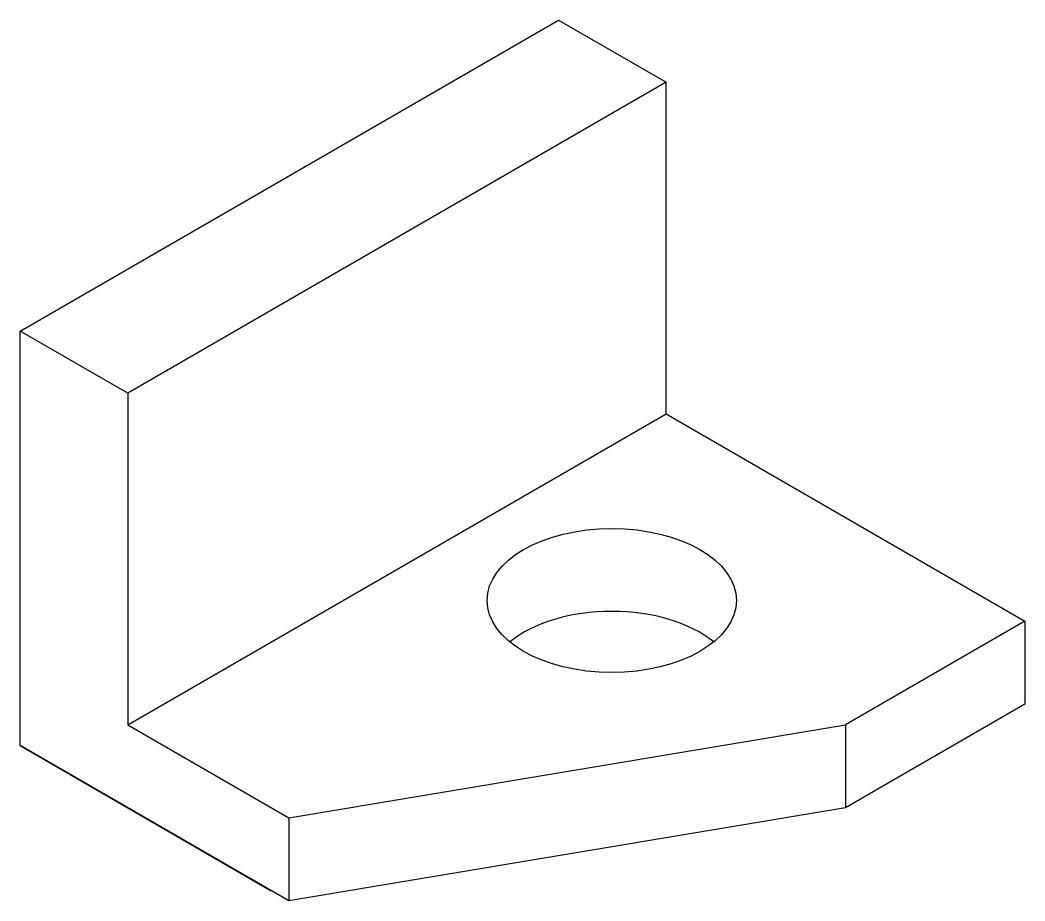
# Model space of a CAD drawing. Header units: inches. Extents: x 21.6 to 45.9, y 5.7 to 26.9.
import ezdxf

# ---------------------------------------------------------------- set-up
doc = ezdxf.new("R2010")
doc.units = ezdxf.units.IN
doc.header["$MEASUREMENT"] = 0

msp = doc.modelspace()

# ---------------------------------------------------------------- linework, layer by layer
for p, q in [((21.619, 19.427), (34.61, 26.927)), ((34.61, 26.927), (37.208, 25.427)), ((37.208, 25.427), (24.217, 17.927)), ((37.208, 17.427), (37.208, 25.427)), ((21.619, 9.427), (21.619, 19.427)), ((24.217, 17.927), (21.619, 19.427)), ((24.217, 17.927), (24.217, 9.927)), ((24.217, 9.927), (37.208, 17.427)), ((37.208, 17.427), (45.868, 12.427)), ((45.868, 12.427), (41.538, 9.927)), ((45.868, 12.427), (45.868, 10.427)), ((45.868, 10.427), (41.538, 7.927)), ((24.217, 9.927), (28.105, 7.683)), ((28.105, 7.683), (41.538, 9.927)), ((41.538, 9.927), (41.538, 7.927)), ((21.619, 9.427), (27.681, 5.927)), ((28.105, 5.683), (21.619, 9.427)), ((41.538, 7.927), (28.105, 5.683)), ((28.105, 7.683), (28.105, 5.683))]:
    msp.add_line(p, q)
msp.add_ellipse((35.898, 12.929), major_axis=(-3.009, 0), ratio=0.57735)
msp.add_ellipse((35.898, 10.929), major_axis=(-3.009, 0), ratio=0.57735, start_param=3.755029, end_param=5.669749)

doc.saveas('drawing.dxf')
